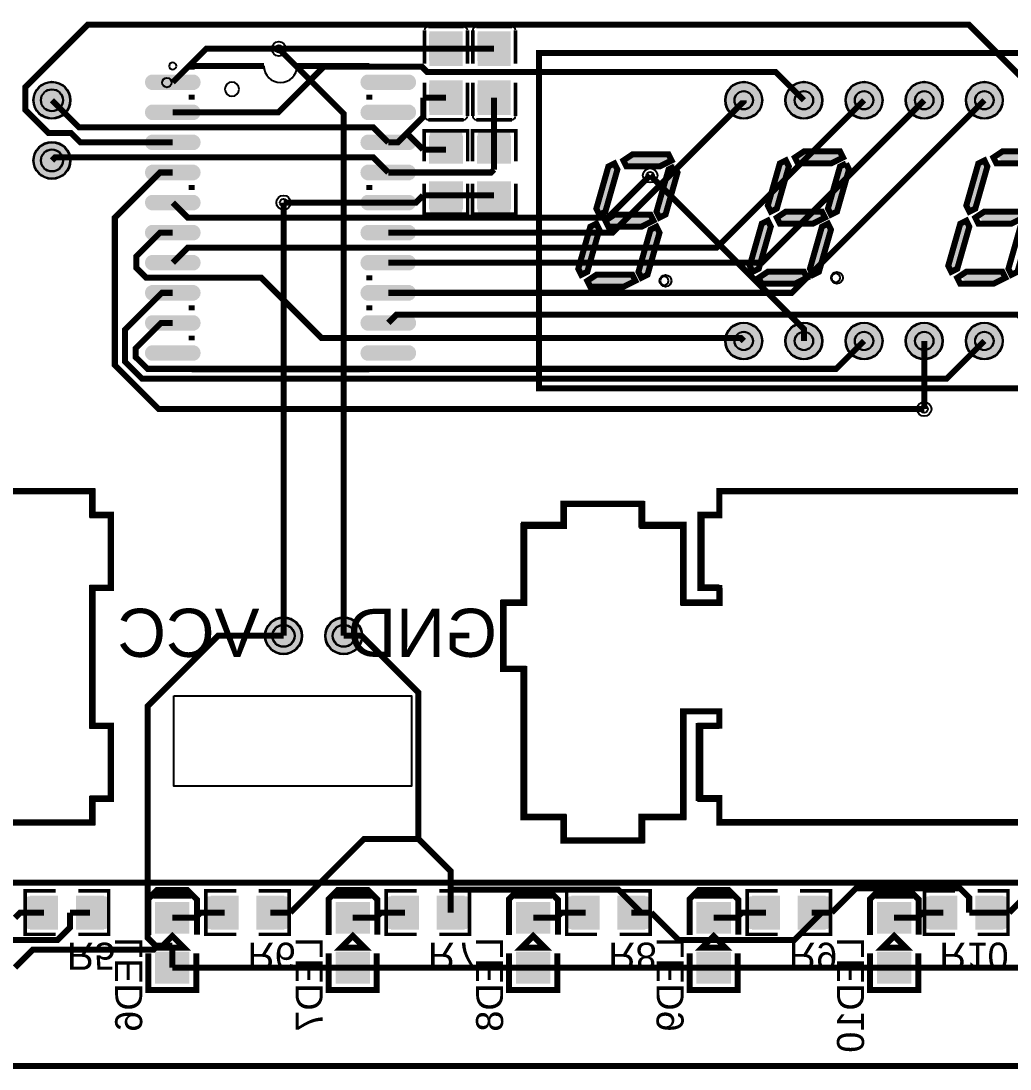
# Model space of a CAD drawing. Header units: millimetres. Extents: x 0 to 112, y -8 to 99.
# Drawn here: x 46.95 to 88.71, y -7.87 to 36.37 of the extents above; entities that cross this region are included whole.
import ezdxf

# ---------------------------------------------------------------- set-up
doc = ezdxf.new("R2010")
doc.units = ezdxf.units.MM
for name, color, linetype, true_color in [('BoardOutLine', 7, 'Continuous', 0xff00ff), ('BottomLayer', 7, 'Continuous', 0x0000ff), ('BottomPasteMaskLayer', 7, 'Continuous', 0x800000), ('BottomSilkLayer', 7, 'Continuous', 0x66cc33), ('BottomSolderMaskLayer', 7, 'Continuous', 0xaa00ff), ('Document', 7, 'Continuous', 0xffffff), ('Hole', 7, 'Continuous', 0x222222), ('Multi-Layer', 7, 'Continuous', 0xc0c0c0), ('TopLayer', 7, 'Continuous', 0xff0000), ('TopPasteMaskLayer', 7, 'Continuous', 0x808080), ('TopSilkLayer', 7, 'Continuous', 0xffcc00), ('TopSolderMaskLayer', 7, 'Continuous', 0x800080)]:
    doc.layers.add(name, color=color, linetype=linetype, true_color=true_color)
doc.styles.get("Standard").update_dxf_attribs({"font": 'arial.ttf'})

msp = doc.modelspace()

# ---------------------------------------------------------------- hatches: boundary and pattern name
at = {"layer": 'BottomLayer'}
for points in [[(48.495, -0.582), (48.495, -1.958), (47.363, -1.958), (47.363, -0.582)], [(49.295, -0.582), (49.295, -1.958), (50.428, -1.958), (50.428, -0.582)], [(54.04, -2.14), (54.04, -0.839), (52.64, -0.839), (52.64, -2.14)], [(56.115, -0.582), (56.115, -1.958), (54.983, -1.958), (54.983, -0.582)], [(56.915, -0.582), (56.915, -1.958), (58.048, -1.958), (58.048, -0.582)], [(61.66, -2.14), (61.66, -0.839), (60.26, -0.839), (60.26, -2.14)], [(63.735, -0.582), (63.735, -1.958), (62.603, -1.958), (62.603, -0.582)], [(64.535, -0.582), (64.535, -1.958), (65.668, -1.958), (65.668, -0.582)], [(69.28, -2.14), (69.28, -0.839), (67.88, -0.839), (67.88, -2.14)], [(71.355, -0.582), (71.355, -1.958), (70.223, -1.958), (70.223, -0.582)], [(72.155, -0.582), (72.155, -1.958), (73.288, -1.958), (73.288, -0.582)], [(76.9, -2.14), (76.9, -0.839), (75.5, -0.839), (75.5, -2.14)], [(78.975, -0.582), (78.975, -1.958), (77.843, -1.958), (77.843, -0.582)], [(79.775, -0.582), (79.775, -1.958), (80.908, -1.958), (80.908, -0.582)], [(84.52, -2.14), (84.52, -0.839), (83.12, -0.839), (83.12, -2.14)], [(86.468, -0.582), (86.468, -1.958), (85.336, -1.958), (85.336, -0.582)], [(87.268, -0.582), (87.268, -1.958), (88.401, -1.958), (88.401, -0.582)], [(54.04, -4.241), (54.04, -2.94), (52.64, -2.94), (52.64, -4.241)], [(61.66, -4.241), (61.66, -2.94), (60.26, -2.94), (60.26, -4.241)], [(69.28, -4.241), (69.28, -2.94), (67.88, -2.94), (67.88, -4.241)], [(76.9, -4.241), (76.9, -2.94), (75.5, -2.94), (75.5, -4.241)], [(84.52, -4.241), (84.52, -2.94), (83.12, -2.94), (83.12, -4.241)]]:
    msp.add_hatch(color=256, dxfattribs=at).paths.add_polyline_path(points)
at = {"layer": 'BottomPasteMaskLayer'}
for points in [[(47.195, -0.63), (47.195, -1.91), (47.245, -1.96), (48.395, -1.96), (48.445, -1.91), (48.45, -1.5), (48, -1.5), (48, -1.05), (48.44, -1.05), (48.445, -0.63), (48.395, -0.58), (47.245, -0.58)], [(49.345, -0.63), (49.345, -1.05), (49.79, -1.05), (49.79, -1.5), (49.35, -1.5), (49.345, -1.91), (49.395, -1.96), (50.545, -1.96), (50.595, -1.91), (50.595, -0.63), (50.545, -0.58), (49.395, -0.58)], [(54.04, -2.14), (54.04, -0.839), (52.64, -0.839), (52.64, -2.14)], [(54.815, -0.63), (54.815, -1.91), (54.865, -1.96), (56.015, -1.96), (56.065, -1.91), (56.07, -1.5), (55.62, -1.5), (55.62, -1.05), (56.06, -1.05), (56.065, -0.63), (56.015, -0.58), (54.865, -0.58)], [(56.965, -0.63), (56.965, -1.05), (57.41, -1.05), (57.41, -1.5), (56.97, -1.5), (56.965, -1.91), (57.015, -1.96), (58.165, -1.96), (58.215, -1.91), (58.215, -0.63), (58.165, -0.58), (57.015, -0.58)], [(61.66, -2.14), (61.66, -0.839), (60.26, -0.839), (60.26, -2.14)], [(62.435, -0.63), (62.435, -1.91), (62.485, -1.96), (63.635, -1.96), (63.685, -1.91), (63.69, -1.5), (63.24, -1.5), (63.24, -1.05), (63.68, -1.05), (63.685, -0.63), (63.635, -0.58), (62.485, -0.58)], [(64.585, -0.63), (64.585, -1.05), (65.03, -1.05), (65.03, -1.5), (64.59, -1.5), (64.585, -1.91), (64.635, -1.96), (65.785, -1.96), (65.835, -1.91), (65.835, -0.63), (65.785, -0.58), (64.635, -0.58)], [(69.28, -2.14), (69.28, -0.839), (67.88, -0.839), (67.88, -2.14)], [(70.055, -0.63), (70.055, -1.91), (70.105, -1.96), (71.255, -1.96), (71.305, -1.91), (71.31, -1.5), (70.86, -1.5), (70.86, -1.05), (71.3, -1.05), (71.305, -0.63), (71.255, -0.58), (70.105, -0.58)], [(72.205, -0.63), (72.205, -1.05), (72.65, -1.05), (72.65, -1.5), (72.21, -1.5), (72.205, -1.91), (72.255, -1.96), (73.405, -1.96), (73.455, -1.91), (73.455, -0.63), (73.405, -0.58), (72.255, -0.58)], [(76.9, -2.14), (76.9, -0.839), (75.5, -0.839), (75.5, -2.14)], [(77.675, -0.63), (77.675, -1.91), (77.725, -1.96), (78.875, -1.96), (78.925, -1.91), (78.93, -1.5), (78.48, -1.5), (78.48, -1.05), (78.92, -1.05), (78.925, -0.63), (78.875, -0.58), (77.725, -0.58)], [(79.825, -0.63), (79.825, -1.05), (80.27, -1.05), (80.27, -1.5), (79.83, -1.5), (79.825, -1.91), (79.875, -1.96), (81.025, -1.96), (81.075, -1.91), (81.075, -0.63), (81.025, -0.58), (79.875, -0.58)], [(84.52, -2.14), (84.52, -0.839), (83.12, -0.839), (83.12, -2.14)], [(85.168, -0.63), (85.168, -1.91), (85.218, -1.96), (86.368, -1.96), (86.418, -1.91), (86.423, -1.5), (85.973, -1.5), (85.973, -1.05), (86.413, -1.05), (86.418, -0.63), (86.368, -0.58), (85.218, -0.58)], [(87.318, -0.63), (87.318, -1.05), (87.763, -1.05), (87.763, -1.5), (87.323, -1.5), (87.318, -1.91), (87.368, -1.96), (88.518, -1.96), (88.568, -1.91), (88.568, -0.63), (88.518, -0.58), (87.368, -0.58)], [(54.04, -4.241), (54.04, -2.94), (52.64, -2.94), (52.64, -4.241)], [(61.66, -4.241), (61.66, -2.94), (60.26, -2.94), (60.26, -4.241)], [(69.28, -4.241), (69.28, -2.94), (67.88, -2.94), (67.88, -4.241)], [(76.9, -4.241), (76.9, -2.94), (75.5, -2.94), (75.5, -4.241)], [(84.52, -4.241), (84.52, -2.94), (83.12, -2.94), (83.12, -4.241)]]:
    msp.add_hatch(color=256, dxfattribs=at).paths.add_polyline_path(points)
at = {"layer": 'BottomSolderMaskLayer'}
for points in [[(47.473, 33.02, 1), (49.047, 33.02, 1)], [(76.683, 33.02, 1), (78.258, 33.02, 1)], [(79.223, 33.02, 1), (80.798, 33.02, 1)], [(81.763, 33.02, 1), (83.338, 33.02, 1)], [(84.303, 33.02, 1), (85.878, 33.02, 1)], [(86.843, 33.02, 1), (88.418, 33.02, 1)], [(47.473, 30.48, 1), (49.047, 30.48, 1)], [(76.683, 22.86, 1), (78.258, 22.86, 1)], [(79.223, 22.86, 1), (80.798, 22.86, 1)], [(81.763, 22.86, 1), (83.338, 22.86, 1)], [(84.303, 22.86, 1), (85.878, 22.86, 1)], [(86.843, 22.86, 1), (88.418, 22.86, 1)], [(57.252, 10.414, 1), (58.827, 10.414, 1)], [(59.792, 10.414, 1), (61.367, 10.414, 1)], [(48.52, -0.556), (48.52, -1.984), (47.337, -1.984), (47.337, -0.556)], [(49.27, -0.556), (49.27, -1.984), (50.453, -1.984), (50.453, -0.556)], [(54.067, -2.164), (54.067, -0.816), (52.613, -0.816), (52.613, -2.164)], [(56.141, -0.556), (56.141, -1.984), (54.957, -1.984), (54.957, -0.556)], [(56.89, -0.556), (56.89, -1.984), (58.073, -1.984), (58.073, -0.556)], [(61.687, -2.164), (61.687, -0.816), (60.233, -0.816), (60.233, -2.164)], [(63.761, -0.556), (63.761, -1.984), (62.577, -1.984), (62.577, -0.556)], [(64.51, -0.556), (64.51, -1.984), (65.693, -1.984), (65.693, -0.556)], [(69.307, -2.164), (69.307, -0.816), (67.853, -0.816), (67.853, -2.164)], [(71.381, -0.556), (71.381, -1.984), (70.197, -1.984), (70.197, -0.556)], [(72.13, -0.556), (72.13, -1.984), (73.313, -1.984), (73.313, -0.556)], [(76.927, -2.164), (76.927, -0.816), (75.473, -0.816), (75.473, -2.164)], [(79.001, -0.556), (79.001, -1.984), (77.817, -1.984), (77.817, -0.556)], [(79.75, -0.556), (79.75, -1.984), (80.933, -1.984), (80.933, -0.556)], [(84.547, -2.164), (84.547, -0.816), (83.093, -0.816), (83.093, -2.164)], [(86.494, -0.556), (86.494, -1.984), (85.31, -1.984), (85.31, -0.556)], [(87.243, -0.556), (87.243, -1.984), (88.426, -1.984), (88.426, -0.556)], [(54.067, -4.264), (54.067, -2.916), (52.613, -2.916), (52.613, -4.264)], [(61.687, -4.264), (61.687, -2.916), (60.233, -2.916), (60.233, -4.264)], [(69.307, -4.264), (69.307, -2.916), (67.853, -2.916), (67.853, -4.264)], [(76.927, -4.264), (76.927, -2.916), (75.473, -2.916), (75.473, -4.264)], [(84.547, -4.264), (84.547, -2.916), (83.093, -2.916), (83.093, -4.264)]]:
    msp.add_hatch(color=256, dxfattribs=at).paths.add_polyline_path(points)
at = {"layer": 'Document'}
for points in [[(88.094, 30.727), (88.348, 30.473), (89.618, 30.473), (89.872, 30.473), (90.126, 30.727), (89.872, 30.981), (88.475, 30.981)], [(72.39, 30.48), (72.644, 30.226), (73.914, 30.226), (74.168, 30.226), (74.422, 30.48), (74.168, 30.734), (72.771, 30.734)], [(79.13, 30.404), (79.003, 30.277), (78.495, 28.626), (78.622, 28.245), (78.876, 28.372), (79.384, 30.15), (79.257, 30.531)], [(79.629, 30.607), (79.883, 30.353), (81.153, 30.353), (81.407, 30.353), (81.661, 30.607), (81.407, 30.861), (80.01, 30.861)], [(87.595, 30.524), (87.468, 30.397), (86.96, 28.746), (87.087, 28.365), (87.341, 28.492), (87.849, 30.27), (87.722, 30.651)], [(71.891, 30.277), (71.764, 30.15), (71.256, 28.499), (71.383, 28.118), (71.637, 28.245), (72.145, 30.023), (72.018, 30.404)], [(74.422, 30.226), (74.295, 30.099), (73.787, 28.448), (73.914, 28.067), (74.168, 28.194), (74.676, 29.972), (74.549, 30.353)], [(81.661, 30.353), (81.534, 30.226), (81.026, 28.575), (81.153, 28.194), (81.407, 28.321), (81.915, 30.099), (81.788, 30.48)], [(87.327, 28.164), (87.581, 27.91), (88.851, 27.91), (89.105, 27.91), (89.359, 28.164), (89.105, 28.418), (87.708, 28.418)], [(71.623, 27.917), (71.877, 27.663), (73.147, 27.663), (73.401, 27.663), (73.655, 27.917), (73.401, 28.171), (72.004, 28.171)], [(78.363, 27.841), (78.236, 27.714), (77.728, 26.063), (77.855, 25.682), (78.109, 25.809), (78.617, 27.587), (78.49, 27.968)], [(78.862, 28.044), (79.116, 27.79), (80.386, 27.79), (80.64, 27.79), (80.894, 28.044), (80.64, 28.298), (79.243, 28.298)], [(80.894, 27.79), (80.767, 27.663), (80.259, 26.012), (80.386, 25.631), (80.64, 25.758), (81.148, 27.536), (81.021, 27.917)], [(86.828, 27.961), (86.701, 27.834), (86.193, 26.183), (86.32, 25.802), (86.574, 25.929), (87.082, 27.707), (86.955, 28.088)], [(71.124, 27.714), (70.997, 27.587), (70.489, 25.936), (70.616, 25.555), (70.87, 25.682), (71.378, 27.46), (71.251, 27.841)], [(73.655, 27.663), (73.528, 27.536), (73.02, 25.885), (73.147, 25.504), (73.401, 25.631), (73.909, 27.409), (73.782, 27.79)], [(78.105, 25.527), (78.359, 25.273), (79.629, 25.273), (79.883, 25.273), (80.137, 25.527), (79.883, 25.781), (78.486, 25.781)], [(86.57, 25.647), (86.824, 25.393), (88.094, 25.393), (88.348, 25.393), (88.602, 25.647), (88.348, 25.901), (86.951, 25.901)], [(70.866, 25.4), (71.12, 25.146), (72.39, 25.146), (72.644, 25.146), (72.898, 25.4), (72.644, 25.654), (71.247, 25.654)]]:
    msp.add_hatch(color=256, dxfattribs=at).paths.add_polyline_path(points)
at = {"layer": 'Multi-Layer'}
for points in [[(47.498, 33.02, 1), (49.022, 33.02, 1)], [(76.708, 33.02, 1), (78.232, 33.02, 1)], [(79.248, 33.02, 1), (80.772, 33.02, 1)], [(81.788, 33.02, 1), (83.312, 33.02, 1)], [(84.328, 33.02, 1), (85.852, 33.02, 1)], [(86.868, 33.02, 1), (88.392, 33.02, 1)], [(47.498, 30.48, 1), (49.022, 30.48, 1)], [(76.708, 22.86, 1), (78.232, 22.86, 1)], [(79.248, 22.86, 1), (80.772, 22.86, 1)], [(81.788, 22.86, 1), (83.312, 22.86, 1)], [(84.328, 22.86, 1), (85.852, 22.86, 1)], [(86.868, 22.86, 1), (88.392, 22.86, 1)], [(57.277, 10.414, 1), (58.801, 10.414, 1)], [(59.817, 10.414, 1), (61.341, 10.414, 1)]]:
    msp.add_hatch(color=256, dxfattribs=at).paths.add_polyline_path(points)
at = {"layer": 'TopLayer'}
for points in [[(65.572, 34.488), (64.222, 34.488), (64.222, 35.898), (65.572, 35.898)], [(67.604, 34.488), (66.254, 34.488), (66.254, 35.898), (67.604, 35.898)], [(52.512, 33.482, -0.785398), (52.512, 34.082), (54.212, 34.082, -0.785398), (54.212, 33.482)], [(61.612, 33.482, -0.785398), (61.612, 34.082), (63.312, 34.082, -0.785398), (63.312, 33.482)], [(65.572, 33.838), (64.222, 33.838), (64.222, 32.428), (65.572, 32.428)], [(67.604, 33.838), (66.254, 33.838), (66.254, 32.428), (67.604, 32.428)], [(52.512, 32.212, -0.785398), (52.512, 32.812), (54.212, 32.812, -0.785398), (54.212, 32.212)], [(61.612, 32.212, -0.785398), (61.612, 32.812), (63.312, 32.812, -0.785398), (63.312, 32.212)], [(52.512, 30.942, -0.785398), (52.512, 31.542), (54.212, 31.542, -0.785398), (54.212, 30.942)], [(61.612, 30.942, -0.785398), (61.612, 31.542), (63.312, 31.542, -0.785398), (63.312, 30.942)], [(65.586, 30.372), (64.209, 30.372), (64.209, 31.505), (65.586, 31.505)], [(67.618, 30.372), (66.241, 30.372), (66.241, 31.505), (67.618, 31.505)], [(52.512, 29.672, -0.785398), (52.512, 30.272), (54.212, 30.272, -0.785398), (54.212, 29.672)], [(61.612, 29.672, -0.785398), (61.612, 30.272), (63.312, 30.272, -0.785398), (63.312, 29.672)], [(65.586, 29.572), (64.209, 29.572), (64.209, 28.44), (65.586, 28.44)], [(67.618, 29.572), (66.241, 29.572), (66.241, 28.44), (67.618, 28.44)], [(52.512, 28.402, -0.785398), (52.512, 29.002), (54.212, 29.002, -0.785398), (54.212, 28.402)], [(61.612, 28.402, -0.785398), (61.612, 29.002), (63.312, 29.002, -0.785398), (63.312, 28.402)], [(52.512, 27.132, -0.785398), (52.512, 27.732), (54.212, 27.732, -0.785398), (54.212, 27.132)], [(61.612, 27.132, -0.785398), (61.612, 27.732), (63.312, 27.732, -0.785398), (63.312, 27.132)], [(52.512, 25.862, -0.785398), (52.512, 26.462), (54.212, 26.462, -0.785398), (54.212, 25.862)], [(61.612, 25.862, -0.785398), (61.612, 26.462), (63.312, 26.462, -0.785398), (63.312, 25.862)], [(52.512, 24.592, -0.785398), (52.512, 25.192), (54.212, 25.192, -0.785398), (54.212, 24.592)], [(61.612, 24.592, -0.785398), (61.612, 25.192), (63.312, 25.192, -0.785398), (63.312, 24.592)], [(52.512, 23.322, -0.785398), (52.512, 23.922), (54.212, 23.922, -0.785398), (54.212, 23.322)], [(61.612, 23.322, -0.785398), (61.612, 23.922), (63.312, 23.922, -0.785398), (63.312, 23.322)], [(52.512, 22.052, -0.785398), (52.512, 22.652), (54.212, 22.652, -0.785398), (54.212, 22.052)], [(61.612, 22.052, -0.785398), (61.612, 22.652), (63.312, 22.652, -0.785398), (63.312, 22.052)]]:
    msp.add_hatch(color=256, dxfattribs=at).paths.add_polyline_path(points)
at = {"layer": 'TopPasteMaskLayer'}
for points in [[(65.517, 34.638), (65.097, 34.638), (65.097, 35.083), (64.647, 35.083), (64.647, 34.643), (64.237, 34.638), (64.187, 34.688), (64.187, 35.838), (64.237, 35.888), (65.517, 35.888), (65.567, 35.838), (65.567, 34.688)], [(67.549, 34.638), (67.129, 34.638), (67.129, 35.083), (66.679, 35.083), (66.679, 34.643), (66.269, 34.638), (66.219, 34.688), (66.219, 35.838), (66.269, 35.888), (67.549, 35.888), (67.599, 35.838), (67.599, 34.688)], [(52.512, 33.482, -0.785398), (52.512, 34.082), (54.212, 34.082, -0.785398), (54.212, 33.482)], [(61.612, 33.482, -0.785398), (61.612, 34.082), (63.312, 34.082, -0.785398), (63.312, 33.482)], [(65.517, 32.488), (64.237, 32.488), (64.187, 32.538), (64.187, 33.688), (64.237, 33.738), (64.647, 33.743), (64.647, 33.293), (65.097, 33.293), (65.097, 33.733), (65.517, 33.738), (65.567, 33.688), (65.567, 32.538)], [(67.549, 32.488), (66.269, 32.488), (66.219, 32.538), (66.219, 33.688), (66.269, 33.738), (66.679, 33.743), (66.679, 33.293), (67.129, 33.293), (67.129, 33.733), (67.549, 33.738), (67.599, 33.688), (67.599, 32.538)], [(52.512, 32.212, -0.785398), (52.512, 32.812), (54.212, 32.812, -0.785398), (54.212, 32.212)], [(61.612, 32.212, -0.785398), (61.612, 32.812), (63.312, 32.812, -0.785398), (63.312, 32.212)], [(52.512, 30.942, -0.785398), (52.512, 31.542), (54.212, 31.542, -0.785398), (54.212, 30.942)], [(61.612, 30.942, -0.785398), (61.612, 31.542), (63.312, 31.542, -0.785398), (63.312, 30.942)], [(65.537, 30.422), (65.117, 30.422), (65.117, 30.867), (64.667, 30.867), (64.667, 30.427), (64.257, 30.422), (64.207, 30.472), (64.207, 31.622), (64.257, 31.672), (65.537, 31.672), (65.587, 31.622), (65.587, 30.472)], [(67.569, 30.422), (67.149, 30.422), (67.149, 30.867), (66.699, 30.867), (66.699, 30.427), (66.289, 30.422), (66.239, 30.472), (66.239, 31.622), (66.289, 31.672), (67.569, 31.672), (67.619, 31.622), (67.619, 30.472)], [(52.512, 29.672, -0.785398), (52.512, 30.272), (54.212, 30.272, -0.785398), (54.212, 29.672)], [(61.612, 29.672, -0.785398), (61.612, 30.272), (63.312, 30.272, -0.785398), (63.312, 29.672)], [(65.537, 28.272), (64.257, 28.272), (64.207, 28.322), (64.207, 29.472), (64.257, 29.522), (64.667, 29.527), (64.667, 29.077), (65.117, 29.077), (65.117, 29.517), (65.537, 29.522), (65.587, 29.472), (65.587, 28.322)], [(67.569, 28.272), (66.289, 28.272), (66.239, 28.322), (66.239, 29.472), (66.289, 29.522), (66.699, 29.527), (66.699, 29.077), (67.149, 29.077), (67.149, 29.517), (67.569, 29.522), (67.619, 29.472), (67.619, 28.322)], [(52.512, 28.402, -0.785398), (52.512, 29.002), (54.212, 29.002, -0.785398), (54.212, 28.402)], [(61.612, 28.402, -0.785398), (61.612, 29.002), (63.312, 29.002, -0.785398), (63.312, 28.402)], [(52.512, 27.132, -0.785398), (52.512, 27.732), (54.212, 27.732, -0.785398), (54.212, 27.132)], [(61.612, 27.132, -0.785398), (61.612, 27.732), (63.312, 27.732, -0.785398), (63.312, 27.132)], [(52.512, 25.862, -0.785398), (52.512, 26.462), (54.212, 26.462, -0.785398), (54.212, 25.862)], [(61.612, 25.862, -0.785398), (61.612, 26.462), (63.312, 26.462, -0.785398), (63.312, 25.862)], [(52.512, 24.592, -0.785398), (52.512, 25.192), (54.212, 25.192, -0.785398), (54.212, 24.592)], [(61.612, 24.592, -0.785398), (61.612, 25.192), (63.312, 25.192, -0.785398), (63.312, 24.592)], [(52.512, 23.322, -0.785398), (52.512, 23.922), (54.212, 23.922, -0.785398), (54.212, 23.322)], [(61.612, 23.322, -0.785398), (61.612, 23.922), (63.312, 23.922, -0.785398), (63.312, 23.322)], [(52.512, 22.052, -0.785398), (52.512, 22.652), (54.212, 22.652, -0.785398), (54.212, 22.052)], [(61.612, 22.052, -0.785398), (61.612, 22.652), (63.312, 22.652, -0.785398), (63.312, 22.052)]]:
    msp.add_hatch(color=256, dxfattribs=at).paths.add_polyline_path(points)
at = {"layer": 'TopSolderMaskLayer'}
for points in [[(65.596, 34.462), (64.198, 34.462), (64.198, 35.925), (65.596, 35.925)], [(67.628, 34.462), (66.23, 34.462), (66.23, 35.925), (67.628, 35.925)], [(52.44, 33.457, -0.785398), (52.44, 34.107), (54.284, 34.107, -0.785398), (54.284, 33.457)], [(61.54, 33.457, -0.785398), (61.54, 34.107), (63.384, 34.107, -0.785398), (63.384, 33.457)], [(47.473, 33.02, 1), (49.047, 33.02, 1)], [(65.596, 33.865), (64.198, 33.865), (64.198, 32.402), (65.596, 32.402)], [(67.628, 33.865), (66.23, 33.865), (66.23, 32.402), (67.628, 32.402)], [(76.683, 33.02, 1), (78.258, 33.02, 1)], [(79.223, 33.02, 1), (80.798, 33.02, 1)], [(81.763, 33.02, 1), (83.338, 33.02, 1)], [(84.303, 33.02, 1), (85.878, 33.02, 1)], [(86.843, 33.02, 1), (88.418, 33.02, 1)], [(52.44, 32.187, -0.785398), (52.44, 32.837), (54.284, 32.837, -0.785398), (54.284, 32.187)], [(61.54, 32.187, -0.785398), (61.54, 32.837), (63.384, 32.837, -0.785398), (63.384, 32.187)], [(52.44, 30.917, -0.785398), (52.44, 31.567), (54.284, 31.567, -0.785398), (54.284, 30.917)], [(61.54, 30.917, -0.785398), (61.54, 31.567), (63.384, 31.567, -0.785398), (63.384, 30.917)], [(65.617, 30.351), (64.178, 30.351), (64.178, 31.525), (65.617, 31.525)], [(67.649, 30.351), (66.21, 30.351), (66.21, 31.525), (67.649, 31.525)], [(47.473, 30.48, 1), (49.047, 30.48, 1)], [(52.44, 29.647, -0.785398), (52.44, 30.297), (54.284, 30.297, -0.785398), (54.284, 29.647)], [(61.54, 29.647, -0.785398), (61.54, 30.297), (63.384, 30.297, -0.785398), (63.384, 29.647)], [(65.617, 29.593), (64.178, 29.593), (64.178, 28.419), (65.617, 28.419)], [(67.649, 29.593), (66.21, 29.593), (66.21, 28.419), (67.649, 28.419)], [(52.44, 28.377, -0.785398), (52.44, 29.027), (54.284, 29.027, -0.785398), (54.284, 28.377)], [(61.54, 28.377, -0.785398), (61.54, 29.027), (63.384, 29.027, -0.785398), (63.384, 28.377)], [(52.44, 27.107, -0.785398), (52.44, 27.757), (54.284, 27.757, -0.785398), (54.284, 27.107)], [(61.54, 27.107, -0.785398), (61.54, 27.757), (63.384, 27.757, -0.785398), (63.384, 27.107)], [(52.44, 25.837, -0.785398), (52.44, 26.487), (54.284, 26.487, -0.785398), (54.284, 25.837)], [(61.54, 25.837, -0.785398), (61.54, 26.487), (63.384, 26.487, -0.785398), (63.384, 25.837)], [(52.44, 24.567, -0.785398), (52.44, 25.217), (54.284, 25.217, -0.785398), (54.284, 24.567)], [(61.54, 24.567, -0.785398), (61.54, 25.217), (63.384, 25.217, -0.785398), (63.384, 24.567)], [(52.44, 23.297, -0.785398), (52.44, 23.947), (54.284, 23.947, -0.785398), (54.284, 23.297)], [(61.54, 23.297, -0.785398), (61.54, 23.947), (63.384, 23.947, -0.785398), (63.384, 23.297)], [(76.683, 22.86, 1), (78.258, 22.86, 1)], [(79.223, 22.86, 1), (80.798, 22.86, 1)], [(81.763, 22.86, 1), (83.338, 22.86, 1)], [(84.303, 22.86, 1), (85.878, 22.86, 1)], [(86.843, 22.86, 1), (88.418, 22.86, 1)], [(52.44, 22.027, -0.785398), (52.44, 22.677), (54.284, 22.677, -0.785398), (54.284, 22.027)], [(61.54, 22.027, -0.785398), (61.54, 22.677), (63.384, 22.677, -0.785398), (63.384, 22.027)], [(57.252, 10.414, 1), (58.827, 10.414, 1)], [(59.792, 10.414, 1), (61.367, 10.414, 1)]]:
    msp.add_hatch(color=256, dxfattribs=at).paths.add_polyline_path(points)

# ---------------------------------------------------------------- linework, layer by layer
at = {"layer": 'BoardOutLine', "const_width": 0.254}
msp.add_lwpolyline([(35.957, 16.526), (35.957, 15.525), (35.157, 15.525), (35.157, 12.427), (35.957, 12.427), (35.957, 6.626), (35.157, 6.626), (35.157, 3.525), (35.957, 3.525), (35.957, 2.526), (49.957, 2.526), (49.957, 3.525), (50.756, 3.525), (50.756, 6.626), (49.957, 6.626), (49.957, 12.427), (50.756, 12.427), (50.756, 15.525), (49.957, 15.525), (49.957, 16.526), (35.957, 16.526)], close=True, dxfattribs=at)
for points in [[(90.438, 16.526), (76.437, 16.526), (76.437, 16.526), (76.437, 15.525), (75.638, 15.525), (75.638, 12.427), (76.437, 12.427), (76.437, 11.825), (74.913, 11.825), (74.913, 15.055), (73.188, 15.055), (73.188, 15.977), (69.887, 15.977), (69.887, 15.055), (68.162, 15.055), (68.162, 11.825), (67.338, 11.825), (67.338, 9.026), (68.162, 9.026), (68.162, 2.756), (69.887, 2.756), (69.887, 1.775), (73.188, 1.775), (73.188, 2.756), (74.913, 2.756), (74.913, 7.227), (76.437, 7.227), (76.437, 6.626), (75.638, 6.626), (75.638, 3.525), (76.437, 3.525), (76.437, 2.526), (90.438, 2.526)], [(0.127, -0.079), (0.127, -7.747), (111.76, -7.747), (111.76, -0.254)]]:
    msp.add_lwpolyline(points, dxfattribs=at)
at = {"layer": 'BottomLayer', "const_width": 0.254}
for points in [[(60.579, 10.414), (60.579, 32.451), (57.837, 35.193)], [(73.52, 29.851), (80.01, 23.361), (80.01, 22.86)], [(58.039, 10.414), (58.039, 28.702)], [(85.09, 22.86), (85.09, 19.986)], [(58.039, 10.414), (55.274, 10.414), (52.298, 7.438), (52.298, -2.333), (52.625, -2.661)], [(60.579, 10.414), (61.338, 10.414), (63.728, 8.023), (63.728, 1.843)], [(63.728, 1.843), (61.44, 1.843), (58.327, -1.27)], [(65.101, -0.3), (65.101, 0.47), (63.728, 1.843)], [(73.144, -1.27), (72.175, -0.3), (65.101, -0.3)], [(65.101, -0.3), (65.101, -1.27)], [(86.989, -1.27), (86.989, -0.636), (86.598, -0.245), (82.212, -0.245), (81.187, -1.27)], [(88.68, -1.27), (89.649, -0.3), (94.528, -0.3), (94.863, -0.636), (94.863, -1.27)], [(49.016, -1.27), (49.016, -1.904), (48.499, -2.421), (44.365, -2.421), (43.214, -1.27)], [(47.929, -1.27), (46.919, -1.27), (46.699, -1.49)], [(49.861, -1.27), (49.016, -1.27)], [(55.549, -1.27), (54.539, -1.27), (54.319, -1.49)], [(57.481, -1.27), (58.327, -1.27)], [(63.169, -1.27), (62.159, -1.27), (61.939, -1.49)], [(70.789, -1.27), (69.779, -1.27), (69.559, -1.49)], [(72.721, -1.27), (73.144, -1.27)], [(73.144, -1.27), (73.567, -1.27)], [(80.764, -1.27), (79.613, -2.421), (74.718, -2.421), (73.567, -1.27)], [(78.409, -1.27), (77.399, -1.27), (77.179, -1.49)], [(80.341, -1.27), (80.764, -1.27)], [(80.764, -1.27), (81.187, -1.27)], [(85.902, -1.27), (85.019, -1.27), (84.799, -1.49)], [(87.412, -1.27), (86.989, -1.27)], [(87.412, -1.27), (87.834, -1.27)], [(87.834, -1.27), (88.68, -1.27)], [(53.34, -1.49), (54.319, -1.49)], [(60.96, -1.49), (61.939, -1.49)], [(68.58, -1.49), (69.559, -1.49)], [(76.2, -1.49), (77.179, -1.49)], [(83.82, -1.49), (84.799, -1.49)], [(52.625, -2.661), (52.625, -2.755), (52.551, -2.829), (47.461, -2.829), (46.699, -3.59)], [(52.625, -2.661), (53.34, -2.661)], [(53.34, -3.59), (53.34, -2.661)], [(60.96, -3.59), (53.34, -3.59)], [(68.58, -3.59), (60.96, -3.59)], [(76.2, -3.59), (68.58, -3.59)], [(83.82, -3.59), (76.2, -3.59)], [(91.44, -3.59), (83.82, -3.59)]]:
    msp.add_lwpolyline(points, dxfattribs=at)
at = {"layer": 'BottomSilkLayer'}
for points, const_width in [([(48.419, -0.353), (47.134, -0.353), (47.134, -2.187), (48.419, -2.187)], 0.152), ([(49.371, -0.353), (50.656, -0.353), (50.656, -2.187), (49.371, -2.187)], 0.152), ([(54.383, -2.196), (54.383, -0.723), (53.976, -0.316), (52.706, -0.316), (52.325, -0.697), (52.325, -2.221)], 0.254), ([(54.141, -0.558), (52.541, -0.558)], 0.254), ([(56.039, -0.353), (54.754, -0.353), (54.754, -2.187), (56.039, -2.187)], 0.152), ([(56.991, -0.353), (58.276, -0.353), (58.276, -2.187), (56.991, -2.187)], 0.152), ([(62.003, -2.196), (62.003, -0.723), (61.596, -0.316), (60.326, -0.316), (59.945, -0.697), (59.945, -2.221)], 0.254), ([(61.761, -0.558), (60.161, -0.558)], 0.254), ([(63.659, -0.353), (62.374, -0.353), (62.374, -2.187), (63.659, -2.187)], 0.152), ([(64.611, -0.353), (65.896, -0.353), (65.896, -2.187), (64.611, -2.187)], 0.152), ([(69.623, -2.196), (69.623, -0.723), (69.216, -0.316), (67.946, -0.316), (67.565, -0.697), (67.565, -2.221)], 0.254), ([(69.382, -0.558), (67.781, -0.558)], 0.254), ([(71.279, -0.353), (69.994, -0.353), (69.994, -2.187), (71.279, -2.187)], 0.152), ([(72.231, -0.353), (73.516, -0.353), (73.516, -2.187), (72.231, -2.187)], 0.152), ([(77.243, -2.196), (77.243, -0.723), (76.836, -0.316), (75.566, -0.316), (75.185, -0.697), (75.185, -2.221)], 0.254), ([(77.002, -0.558), (75.401, -0.558)], 0.254), ([(78.899, -0.353), (77.614, -0.353), (77.614, -2.187), (78.899, -2.187)], 0.152), ([(79.851, -0.353), (81.136, -0.353), (81.136, -2.187), (79.851, -2.187)], 0.152), ([(84.863, -2.196), (84.863, -0.723), (84.456, -0.316), (83.186, -0.316), (82.805, -0.697), (82.805, -2.221)], 0.254), ([(84.622, -0.558), (83.021, -0.558)], 0.254), ([(86.392, -0.353), (85.107, -0.353), (85.107, -2.187), (86.392, -2.187)], 0.152), ([(87.344, -0.353), (88.629, -0.353), (88.629, -2.187), (87.344, -2.187)], 0.152), ([(54.357, -2.983), (54.357, -4.533), (52.325, -4.533), (52.325, -2.983)], 0.254), ([(61.977, -2.983), (61.977, -4.533), (59.945, -4.533), (59.945, -2.983)], 0.254), ([(69.597, -2.983), (69.597, -4.533), (67.565, -4.533), (67.565, -2.983)], 0.254), ([(77.217, -2.983), (77.217, -4.533), (75.185, -4.533), (75.185, -2.983)], 0.254), ([(84.837, -2.983), (84.837, -4.533), (82.805, -4.533), (82.805, -2.983)], 0.254)]:
    msp.add_lwpolyline(points, dxfattribs=dict(at, const_width=const_width))
at = {"layer": 'BottomSilkLayer', "const_width": 0.254}
for points in [[(53.842, -2.757), (52.841, -2.757), (52.841, -2.757), (53.341, -2.257), (53.341, -2.257), (53.842, -2.757)], [(61.462, -2.757), (60.461, -2.757), (60.461, -2.757), (60.961, -2.257), (60.961, -2.257), (61.462, -2.757)], [(69.082, -2.757), (68.081, -2.757), (68.081, -2.757), (68.581, -2.257), (68.581, -2.257), (69.082, -2.757)], [(76.702, -2.757), (75.701, -2.757), (75.701, -2.757), (76.201, -2.257), (76.201, -2.257), (76.702, -2.757)], [(84.322, -2.757), (83.321, -2.757), (83.321, -2.757), (83.821, -2.257), (83.821, -2.257), (84.322, -2.757)]]:
    msp.add_lwpolyline(points, close=True, dxfattribs=at)
at = {"layer": 'BottomSolderMaskLayer'}
for centre, radius in [((48.26, 33.02), 0.787), ((77.47, 33.02), 0.787), ((80.01, 33.02), 0.787), ((82.55, 33.02), 0.787), ((85.09, 33.02), 0.787), ((87.63, 33.02), 0.787), ((48.26, 33.02), 0.472), ((77.47, 33.02), 0.394), ((80.01, 33.02), 0.394), ((82.55, 33.02), 0.394), ((85.09, 33.02), 0.394), ((87.63, 33.02), 0.394), ((48.26, 30.48), 0.787), ((48.26, 30.48), 0.472), ((77.47, 22.86), 0.787), ((80.01, 22.86), 0.787), ((82.55, 22.86), 0.787), ((85.09, 22.86), 0.787), ((87.63, 22.86), 0.787), ((77.47, 22.86), 0.394), ((80.01, 22.86), 0.394), ((82.55, 22.86), 0.394), ((85.09, 22.86), 0.394), ((87.63, 22.86), 0.394), ((58.039, 10.414), 0.787), ((60.579, 10.414), 0.787), ((58.039, 10.414), 0.472), ((60.579, 10.414), 0.472)]:
    msp.add_circle(centre, radius, dxfattribs=at)
at = {"layer": 'Document', "const_width": 0.254}
for points in [[(50.737, 6.604), (50.737, 3.556), (49.975, 3.556), (49.975, 2.54), (36.005, 2.54), (36.005, 3.556), (35.116, 3.556), (35.116, 6.604), (36.005, 6.604), (36.005, 12.446), (35.116, 12.446), (35.116, 15.494), (36.005, 15.494), (36.005, 16.51)], [(36.005, 16.51), (49.975, 16.51), (49.975, 15.494), (50.737, 15.494), (50.737, 12.446), (49.975, 12.446), (49.975, 6.604), (50.483, 6.604), (50.737, 6.604)], [(76.436, 12.454), (75.692, 12.454), (75.692, 15.502), (76.436, 15.502), (76.436, 16.518)], [(76.436, 16.518), (90.406, 16.518), (90.406, 15.502), (91.168, 15.502), (91.168, 12.454), (90.406, 12.454)], [(74.93, 14.978), (74.93, 15.105), (73.152, 15.105), (73.152, 15.994), (69.85, 15.994), (69.85, 15.105), (68.199, 15.105), (68.199, 11.803), (67.31, 11.803), (67.31, 9.009), (68.199, 9.009), (68.199, 2.786), (69.85, 2.786), (69.85, 1.77), (73.152, 1.77), (73.152, 2.786), (74.93, 2.786), (74.93, 7.231), (76.436, 7.231), (76.436, 6.612)], [(76.454, 12.438), (76.454, 11.803), (74.93, 11.803), (74.93, 14.978)], [(91.168, 6.612), (91.168, 3.564), (90.406, 3.564), (90.406, 2.548), (76.436, 2.548), (76.436, 3.564), (75.565, 3.564), (75.565, 6.612), (76.436, 6.612)]]:
    msp.add_lwpolyline(points, dxfattribs=at)
at = {"layer": 'Document'}
for centre, radius in [((53.112, 33.767), 0.2), ((81.407, 25.527), 0.25), ((74.168, 25.4), 0.25)]:
    msp.add_circle(centre, radius, dxfattribs=at)
at = {"layer": 'Hole'}
for centre in [(57.837, 35.193), (73.52, 29.851), (58.039, 28.702), (85.09, 19.986)]:
    msp.add_circle(centre, 0.153, dxfattribs=at)
at = {"layer": 'Multi-Layer'}
msp.add_lwpolyline([(53.404, 7.874), (63.437, 7.874), (63.437, 4.064), (53.404, 4.064), (53.404, 4.445)], close=True, dxfattribs=at)
for centre, radius in [((57.837, 35.193), 0.304), ((48.26, 33.02), 0.762), ((77.47, 33.02), 0.762), ((80.01, 33.02), 0.762), ((82.55, 33.02), 0.762), ((85.09, 33.02), 0.762), ((87.63, 33.02), 0.762), ((48.26, 33.02), 0.457), ((77.47, 33.02), 0.381), ((80.01, 33.02), 0.381), ((82.55, 33.02), 0.381), ((85.09, 33.02), 0.381), ((87.63, 33.02), 0.381), ((48.26, 30.48), 0.762), ((48.26, 30.48), 0.457), ((73.52, 29.851), 0.304), ((58.039, 28.702), 0.304), ((77.47, 22.86), 0.762), ((80.01, 22.86), 0.762), ((82.55, 22.86), 0.762), ((85.09, 22.86), 0.762), ((87.63, 22.86), 0.762), ((77.47, 22.86), 0.381), ((80.01, 22.86), 0.381), ((82.55, 22.86), 0.381), ((85.09, 22.86), 0.381), ((87.63, 22.86), 0.381), ((85.09, 19.986), 0.304), ((58.039, 10.414), 0.762), ((60.579, 10.414), 0.762), ((58.039, 10.414), 0.457), ((60.579, 10.414), 0.457)]:
    msp.add_circle(centre, radius, dxfattribs=at)
at = {"layer": 'TopLayer', "const_width": 0.254}
for points in [[(53.362, 31.242), (49.461, 31.242), (49.066, 31.637), (48.114, 31.637), (47.14, 32.612), (47.14, 33.581), (49.767, 36.208), (86.982, 36.208), (90.17, 33.02)], [(57.837, 35.193), (54.773, 35.193), (53.362, 33.782)], [(64.897, 35.193), (57.837, 35.193)], [(64.897, 35.193), (66.929, 35.193)], [(53.362, 32.512), (57.816, 32.512), (59.748, 34.444), (63.87, 34.444), (64.106, 34.208), (78.823, 34.208), (80.01, 33.02)], [(63.245, 31.623), (63.943, 32.321), (63.943, 33.133)], [(64.897, 33.133), (63.943, 33.133)], [(66.929, 33.133), (66.929, 30.938)], [(62.462, 31.242), (61.827, 31.877), (49.403, 31.877), (48.26, 33.02)], [(53.362, 26.162), (53.997, 26.797), (76.327, 26.797), (82.55, 33.02)], [(62.462, 24.892), (79.502, 24.892), (87.63, 33.02)], [(62.462, 26.162), (78.232, 26.162), (85.09, 33.02)], [(62.462, 27.432), (71.928, 27.432), (77.47, 32.974), (77.47, 33.02)], [(63.245, 31.623), (62.864, 31.242), (62.462, 31.242)], [(63.929, 30.938), (63.245, 31.623)], [(64.897, 30.938), (63.929, 30.938)], [(66.929, 30.938), (66.929, 30.093)], [(48.26, 30.48), (48.387, 30.607), (61.827, 30.607), (62.462, 29.972)], [(53.362, 29.972), (52.823, 29.972), (50.915, 28.064), (50.915, 21.841), (52.769, 19.986), (85.09, 19.986)], [(66.929, 30.093), (66.808, 29.972), (62.462, 29.972)], [(53.362, 28.702), (53.997, 28.067), (71.736, 28.067), (73.52, 29.851)], [(62.462, 28.702), (58.039, 28.702)], [(63.929, 29.006), (63.626, 28.702), (62.462, 28.702)], [(64.413, 29.006), (63.929, 29.006)], [(64.413, 29.006), (64.897, 29.006)], [(64.897, 29.006), (66.929, 29.006)], [(53.362, 27.432), (52.824, 27.432), (51.818, 26.426), (51.818, 25.953), (52.244, 25.527), (57.103, 25.527), (59.641, 22.989), (77.341, 22.989), (77.47, 22.86)], [(87.63, 22.86), (86.039, 21.269), (52.063, 21.269), (51.343, 21.989), (51.343, 23.335), (52.9, 24.892), (53.362, 24.892)], [(62.462, 23.622), (62.815, 23.975), (89.056, 23.975), (90.17, 22.86)], [(82.55, 22.86), (81.374, 21.684), (52.292, 21.684), (51.801, 22.174), (51.801, 22.554), (52.869, 23.622), (53.362, 23.622)]]:
    msp.add_lwpolyline(points, dxfattribs=at)
at = {"layer": 'TopSilkLayer', "const_width": 0.254}
for points in [[(0.095, 95.25), (109.633, 95.25), (109.633, 0), (0.095, 0), (0.095, 95.25)], [(98.82, 35.02), (98.82, 33.02), (98.82, 22.86), (98.82, 20.86), (68.82, 20.86), (68.82, 22.86), (68.82, 33.02), (68.82, 35.02), (98.82, 35.02)], [(79.629, 30.607), (80.01, 30.861), (81.534, 30.861), (81.661, 30.607), (81.153, 30.353), (79.756, 30.353), (79.629, 30.607)], [(88.392, 30.861), (89.916, 30.861), (90.043, 30.607), (89.535, 30.353), (88.138, 30.353), (88.011, 30.607), (88.392, 30.861)], [(72.771, 30.734), (74.295, 30.734), (74.422, 30.48), (73.914, 30.226), (72.517, 30.226), (72.39, 30.48), (72.771, 30.734)], [(87.249, 28.448), (87.757, 30.226), (87.63, 30.48), (87.376, 30.353), (86.868, 28.575), (86.995, 28.321), (87.249, 28.448)], [(71.628, 28.321), (72.136, 30.099), (72.009, 30.353), (71.755, 30.226), (71.247, 28.448), (71.374, 28.194), (71.628, 28.321)], [(71.628, 27.94), (72.009, 28.194), (73.533, 28.194), (73.66, 27.94), (73.152, 27.686), (71.755, 27.686), (71.628, 27.94)], [(79.248, 28.321), (80.772, 28.321), (80.899, 28.067), (80.391, 27.813), (78.994, 27.813), (78.867, 28.067), (79.248, 28.321)], [(87.249, 28.067), (87.63, 28.321), (89.154, 28.321), (89.281, 28.067), (88.773, 27.813), (87.376, 27.813), (87.249, 28.067)], [(71.247, 27.813), (70.993, 27.686), (70.485, 25.908), (70.612, 25.654), (70.866, 25.781), (71.374, 27.559), (71.247, 27.813)], [(78.486, 27.94), (78.232, 27.813), (77.724, 26.035), (77.851, 25.781), (78.105, 25.908), (78.613, 27.686), (78.486, 27.94)], [(81.026, 27.813), (80.772, 27.686), (80.264, 25.908), (80.391, 25.654), (80.645, 25.781), (81.153, 27.559), (81.026, 27.813)], [(86.868, 27.94), (86.614, 27.813), (86.106, 26.035), (86.233, 25.781), (86.487, 25.908), (86.995, 27.686), (86.868, 27.94)], [(89.154, 27.686), (88.646, 25.908), (88.773, 25.654), (89.027, 25.781), (89.535, 27.559), (89.408, 27.813), (89.154, 27.686)], [(73.533, 27.559), (73.025, 25.781), (73.152, 25.527), (73.406, 25.654), (73.914, 27.432), (73.787, 27.686), (73.533, 27.559)], [(71.247, 25.654), (72.771, 25.654), (72.898, 25.4), (72.39, 25.146), (70.993, 25.146), (70.866, 25.4), (71.247, 25.654)], [(78.105, 25.527), (78.486, 25.781), (80.01, 25.781), (80.137, 25.527), (79.629, 25.273), (78.232, 25.273), (78.105, 25.527)], [(86.868, 25.781), (88.392, 25.781), (88.519, 25.527), (88.011, 25.273), (86.614, 25.273), (86.487, 25.527), (86.868, 25.781)]]:
    msp.add_lwpolyline(points, close=True, dxfattribs=at)
at = {"layer": 'TopSilkLayer'}
for points, const_width in [([(63.994, 35.974), (63.994, 34.564)], 0.152), ([(65.648, 36.127), (64.146, 36.127)], 0.152), ([(65.801, 34.564), (65.801, 35.974)], 0.152), ([(66.026, 35.974), (66.026, 34.564)], 0.152), ([(67.68, 36.127), (66.178, 36.127)], 0.152), ([(67.833, 34.564), (67.833, 35.974)], 0.152), ([(54.162, 34.313), (54.162, 34.467)], 0.254), ([(54.162, 34.467), (57.212, 34.467)], 0.254), ([(61.662, 34.467), (58.612, 34.467)], 0.254), ([(61.662, 34.467), (61.662, 34.313)], 0.254), ([(63.994, 32.352), (63.994, 33.762)], 0.152), ([(65.801, 33.762), (65.801, 32.352)], 0.152), ([(66.026, 32.352), (66.026, 33.762)], 0.152), ([(67.833, 33.762), (67.833, 32.352)], 0.152), ([(54.162, 33.043), (54.162, 33.251)], 0.254), ([(61.662, 33.251), (61.662, 33.043)], 0.254), ([(54.162, 31.773), (54.162, 31.981)], 0.254), ([(61.662, 31.981), (61.662, 31.773)], 0.254), ([(65.648, 32.199), (64.146, 32.199)], 0.152), ([(67.68, 32.199), (66.178, 32.199)], 0.152), ([(65.814, 30.448), (65.814, 31.733), (63.98, 31.733), (63.98, 30.448)], 0.152), ([(67.846, 30.448), (67.846, 31.733), (66.012, 31.733), (66.012, 30.448)], 0.152), ([(54.162, 30.503), (54.162, 30.711)], 0.254), ([(61.662, 30.711), (61.662, 30.503)], 0.254), ([(79.375, 30.226), (79.248, 30.48), (78.994, 30.353), (78.486, 28.575), (78.613, 28.321), (78.867, 28.448), (79.375, 30.226), (79.248, 30.48), (78.994, 30.353)], 0.254), ([(87.376, 30.353), (87.63, 30.48), (87.757, 30.226)], 0.254), ([(71.755, 30.226), (72.009, 30.353), (72.136, 30.099)], 0.254), ([(74.549, 30.226), (74.676, 29.972), (74.168, 28.194), (73.914, 28.067), (73.787, 28.321), (74.295, 30.099), (74.549, 30.226), (74.295, 30.099)], 0.254), ([(81.534, 30.226), (81.788, 30.353), (81.534, 30.226), (81.026, 28.448), (81.153, 28.194), (81.407, 28.321), (81.915, 30.099), (81.788, 30.353)], 0.254), ([(54.162, 29.233), (54.162, 29.441)], 0.254), ([(61.662, 29.441), (61.662, 29.233)], 0.254), ([(65.814, 29.496), (65.814, 28.211), (63.98, 28.211), (63.98, 29.496)], 0.152), ([(67.846, 29.496), (67.846, 28.211), (66.012, 28.211), (66.012, 29.496)], 0.152), ([(54.162, 27.963), (54.162, 28.171)], 0.254), ([(61.662, 28.171), (61.662, 27.963)], 0.254), ([(54.162, 26.693), (54.162, 26.901)], 0.254), ([(61.662, 26.901), (61.662, 26.693)], 0.254), ([(54.162, 25.423), (54.162, 25.631)], 0.254), ([(61.662, 25.631), (61.662, 25.423)], 0.254), ([(70.612, 25.654), (70.866, 25.781)], 0.254), ([(77.851, 25.781), (78.105, 25.908)], 0.254), ([(86.233, 25.781), (86.487, 25.908)], 0.254), ([(54.162, 24.153), (54.162, 24.361)], 0.254), ([(61.662, 24.361), (61.662, 24.153)], 0.254), ([(54.162, 22.883), (54.162, 23.091)], 0.254), ([(61.662, 23.091), (61.662, 22.883)], 0.254), ([(54.162, 21.667), (54.162, 21.821)], 0.254), ([(61.662, 21.667), (54.162, 21.667)], 0.254), ([(61.662, 21.821), (61.662, 21.667)], 0.254)]:
    msp.add_lwpolyline(points, dxfattribs=dict(at, const_width=const_width))
for centre, radius, start, end in [((64.146, 35.974), 0.152, 90, 180), ((65.648, 35.974), 0.152, 0, 90), ((66.178, 35.974), 0.152, 90, 180), ((67.68, 35.974), 0.152, 0, 90), ((53.362, 34.466), 0.15, 0.4851, 359.5149), ((57.912, 34.472), 0.701, 180.3113, 359.6243), ((55.862, 33.49), 0.3, 0.4851, 359.5149), ((64.146, 32.352), 0.152, 180, 270), ((65.648, 32.352), 0.152, 270, 0), ((66.178, 32.352), 0.152, 180, 270), ((67.68, 32.352), 0.152, 270, 0), ((81.356, 25.528), 0.18, 90.8103, 89.1897), ((74.117, 25.401), 0.18, 90.8103, 89.1897)]:
    msp.add_arc(centre, radius, start, end, dxfattribs=at)
at = {"layer": 'TopSolderMaskLayer'}
for centre, radius in [((48.26, 33.02), 0.787), ((77.47, 33.02), 0.787), ((80.01, 33.02), 0.787), ((82.55, 33.02), 0.787), ((85.09, 33.02), 0.787), ((87.63, 33.02), 0.787), ((48.26, 33.02), 0.472), ((77.47, 33.02), 0.394), ((80.01, 33.02), 0.394), ((82.55, 33.02), 0.394), ((85.09, 33.02), 0.394), ((87.63, 33.02), 0.394), ((48.26, 30.48), 0.787), ((48.26, 30.48), 0.472), ((77.47, 22.86), 0.787), ((80.01, 22.86), 0.787), ((82.55, 22.86), 0.787), ((85.09, 22.86), 0.787), ((87.63, 22.86), 0.787), ((77.47, 22.86), 0.394), ((80.01, 22.86), 0.394), ((82.55, 22.86), 0.394), ((85.09, 22.86), 0.394), ((87.63, 22.86), 0.394), ((58.039, 10.414), 0.787), ((60.579, 10.414), 0.787), ((58.039, 10.414), 0.472), ((60.579, 10.414), 0.472)]:
    msp.add_circle(centre, radius, dxfattribs=at)

# ---------------------------------------------------------------- texts
at = {"layer": 'BottomSilkLayer', "text_generation_flag": 2}
for s, p in [('VCC', (57.023, 9.525)), ('GND', (67.056, 9.525))]:
    msp.add_text(s, height=2.032, dxfattribs=at).set_placement(p)
for s, rotation, p in [('R5', 180, (48.895, -2.54)), ('LED6', 90, (52.071, -2.303)), ('R6', 180, (56.515, -2.54)), ('LED7', 90, (59.691, -2.303)), ('R7', 180, (64.135, -2.54)), ('LED8', 90, (67.311, -2.303)), ('R8', 180, (71.755, -2.54)), ('LED9', 90, (74.931, -2.303)), ('R9', 180, (79.375, -2.54)), ('LED10', 90, (82.551, -2.303)), ('R10', 180, (85.725, -2.54))]:
    msp.add_text(s, height=1.143, rotation=rotation, dxfattribs=at).set_placement(p)

doc.saveas('drawing.dxf')
